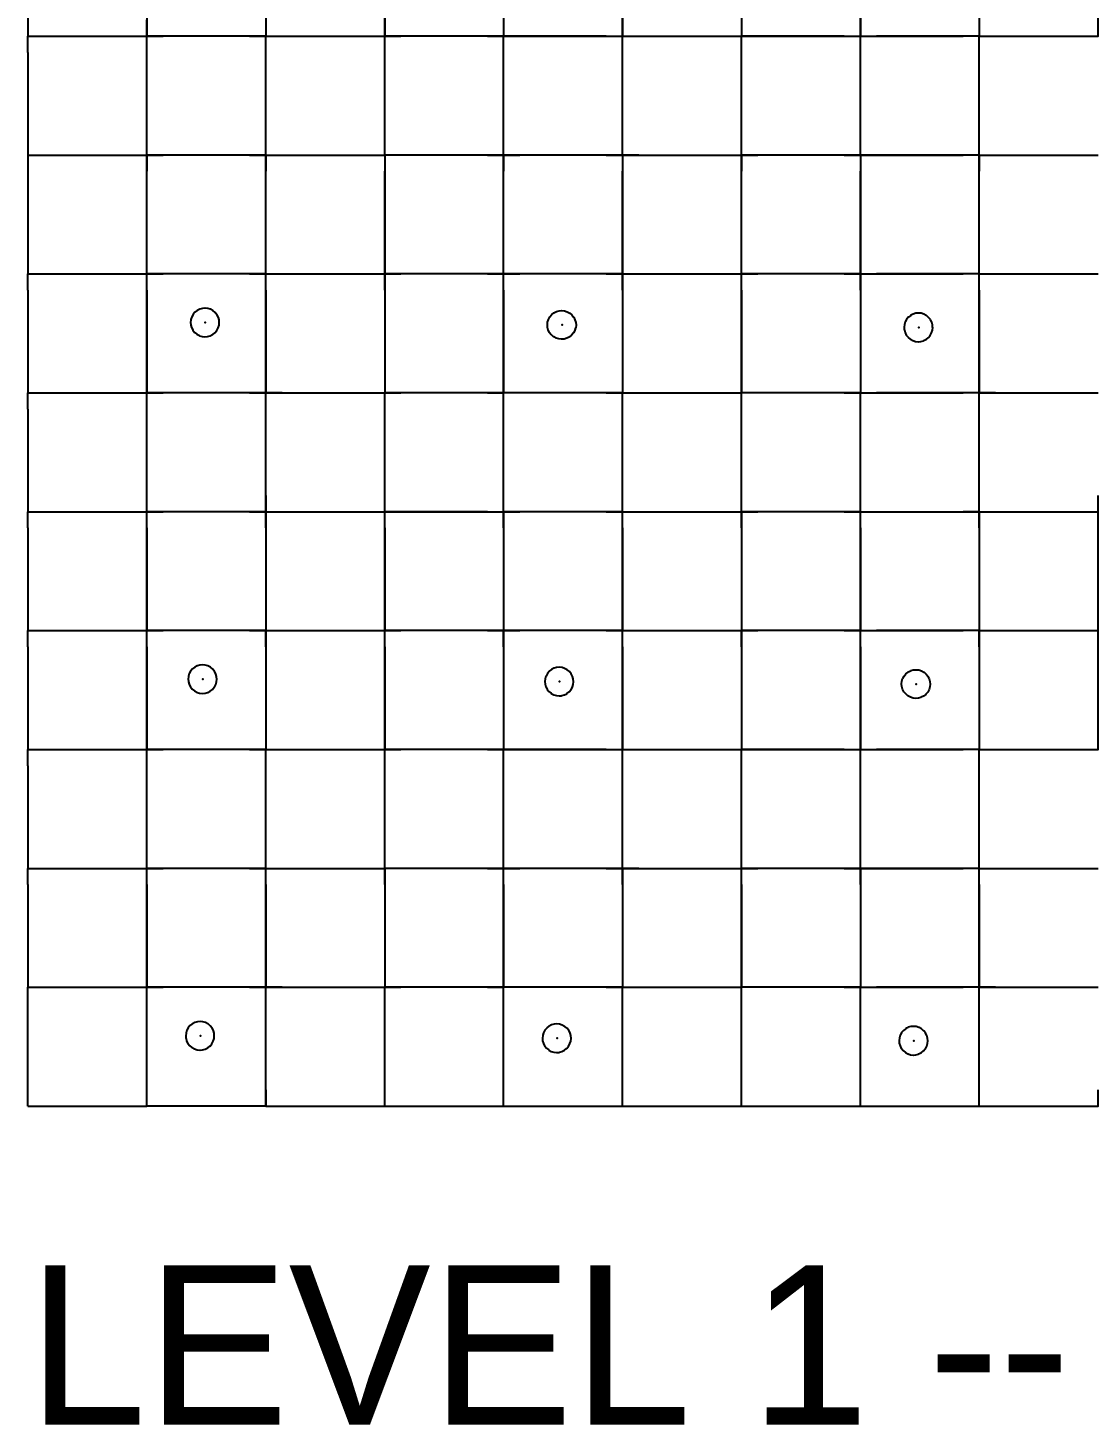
# Model space of a CAD drawing. Header units: metres. Extents: x 0 to 438, y -24 to 612.
# Drawn here: x 0 to 80.4, y -24.3 to 81.6 of the extents above; entities that cross this region are included whole.
import ezdxf

# ---------------------------------------------------------------- set-up
doc = ezdxf.new("R2010")
doc.units = ezdxf.units.M
doc.layers.add('LAYER_01_CUT', color=7, linetype='Continuous')
doc.layers.add('LAYER_04_GRID', color=7, linetype='Continuous')

msp = doc.modelspace()

# ---------------------------------------------------------------- linework, layer by layer
at = {"layer": 'LAYER_01_CUT'}
for points in [[(18, 91.23), (18, 90), (18, 82.23), (18, 81), (19.23, 81), (27, 81), (27, 82.23), (27, 90), (27, 91.23)], [(36, 82.23), (36, 81), (37.23, 81), (45, 81), (45, 82.23), (45, 90), (45, 91.23)], [(54, 82.23), (54, 81), (55.23, 81), (63, 81), (63, 82.23), (63, 90), (63, 91.23)], [(72, 82.23), (72, 81), (73.23, 81), (81, 81), (81, 82.23), (81, 90), (81, 91.23)], [(0, 88.77), (0, 81), (1.23, 81)], [(9, 88.77), (9, 81)], [(18, 88.77), (18, 81)], [(27, 88.77), (27, 81)], [(36, 88.77), (36, 81)], [(45, 88.77), (45, 81)], [(54, 88.77), (54, 81)], [(63, 88.77), (63, 81)], [(72, 88.77), (72, 81)], [(0, 0), (0, 7.77), (0, 9), (1.23, 9), (9, 9), (9, 10.23), (9, 18), (9, 19.23), (9, 27), (9, 28.23), (9, 36), (9, 37.23), (9, 45), (9, 46.23), (9, 54), (9, 55.23), (9, 63), (9, 64.23), (9, 72), (9, 73.23), (9, 81), (9, 82.23)], [(0, 79.77), (0, 81)], [(0, 81), (7.77, 81)], [(1.23, 81), (9, 81)], [(7.77, 81), (9, 81)], [(16.77, 81), (9, 81)], [(9, 79.77), (9, 81)], [(9, 81), (10.23, 81)], [(18, 81), (10.23, 81)], [(16.77, 81), (18, 81)], [(18, 73.23), (18, 81)], [(18, 79.77), (18, 81)], [(18, 81), (25.77, 81)], [(25.77, 81), (27, 81)], [(34.77, 81), (27, 81)], [(27, 73.23), (27, 81)], [(27, 79.77), (27, 81)], [(27, 81), (28.23, 81)], [(36, 81), (28.23, 81)], [(34.77, 81), (36, 81)], [(43.77, 81), (36, 81)], [(36, 73.23), (36, 81)], [(36, 79.77), (36, 81)], [(43.77, 81), (45, 81)], [(45, 73.23), (45, 81)], [(45, 79.77), (45, 81)], [(45, 81), (46.23, 81)], [(45, 81), (52.77, 81)], [(46.23, 81), (54, 81)], [(52.77, 81), (54, 81)], [(61.77, 81), (54, 81)], [(54, 73.23), (54, 81)], [(54, 79.77), (54, 81)], [(61.77, 81), (63, 81)], [(63, 73.23), (63, 81)], [(63, 79.77), (63, 81)], [(63, 81), (64.23, 81)], [(63, 81), (70.77, 81)], [(72, 81), (64.23, 81)], [(72, 81), (70.77, 81)], [(72, 73.23), (72, 81)], [(72, 79.77), (72, 81)], [(72, 81), (79.77, 81)], [(79.77, 81), (81, 81)], [(0, 79.77), (0, 72), (0, 70.77), (0, 63), (1.23, 63)], [(9, 72), (9, 79.77)], [(18, 72), (18, 79.77)], [(27, 72), (27, 79.77)], [(36, 72), (36, 79.77)], [(45, 72), (45, 79.77)], [(54, 72), (54, 79.77)], [(63, 72), (63, 79.77)], [(72, 72), (72, 79.77)], [(19.23, 54), (18, 54), (18, 55.23), (18, 63), (18, 64.23), (18, 72), (18, 73.23)], [(28.23, 72), (27, 72), (27, 73.23)], [(37.23, 54), (36, 54), (36, 55.23), (36, 63), (36, 64.23), (36, 72), (36, 73.23)], [(46.23, 72), (45, 72), (45, 73.23)], [(55.23, 54), (54, 54), (54, 55.23), (54, 63), (54, 64.23), (54, 72), (54, 73.23)], [(64.23, 72), (63, 72), (63, 73.23)], [(73.23, 54), (72, 54), (72, 55.23), (72, 63), (72, 64.23), (72, 72), (72, 73.23)], [(0, 72), (1.23, 72)], [(0, 72), (7.77, 72)], [(1.23, 72), (9, 72)], [(7.77, 72), (9, 72)], [(16.77, 72), (9, 72)], [(9, 72), (9, 70.77)], [(9, 72), (10.23, 72)], [(18, 72), (10.23, 72)], [(16.77, 72), (18, 72)], [(18, 72), (18, 70.77)], [(18, 72), (19.23, 72)], [(18, 72), (25.77, 72)], [(19.23, 72), (27, 72)], [(25.77, 72), (27, 72)], [(34.77, 72), (27, 72)], [(27, 72), (27, 64.23)], [(27, 72), (27, 70.77)], [(36, 72), (28.23, 72)], [(34.77, 72), (36, 72)], [(43.77, 72), (36, 72)], [(36, 72), (36, 70.77)], [(36, 72), (37.23, 72)], [(45, 72), (37.23, 72)], [(43.77, 72), (45, 72)], [(45, 72), (45, 64.23)], [(45, 72), (45, 70.77)], [(45, 72), (52.77, 72)], [(46.23, 72), (54, 72)], [(52.77, 72), (54, 72)], [(61.77, 72), (54, 72)], [(54, 72), (54, 70.77)], [(54, 72), (55.23, 72)], [(63, 72), (55.23, 72)], [(61.77, 72), (63, 72)], [(63, 72), (63, 64.23)], [(63, 72), (63, 70.77)], [(63, 72), (70.77, 72)], [(72, 72), (64.23, 72)], [(72, 72), (70.77, 72)], [(72, 72), (72, 70.77)], [(72, 72), (73.23, 72)], [(72, 72), (79.77, 72)], [(73.23, 72), (81, 72)], [(79.77, 72), (81, 72)], [(9, 63), (9, 70.77)], [(18, 63), (18, 70.77)], [(27, 63), (27, 70.77)], [(36, 63), (36, 70.77)], [(45, 63), (45, 70.77)], [(54, 63), (54, 70.77)], [(63, 63), (63, 70.77)], [(72, 63), (72, 70.77)], [(27, 64.23), (27, 63), (27, 55.23), (27, 54), (28.23, 54)], [(45, 64.23), (45, 63), (45, 55.23), (45, 54), (46.23, 54)], [(63, 64.23), (63, 63), (63, 55.23), (63, 54), (64.23, 54)], [(0, 61.77), (0, 63)], [(0, 63), (7.77, 63)], [(1.23, 63), (9, 63)], [(7.77, 63), (9, 63)], [(16.77, 63), (9, 63)], [(9, 61.77), (9, 63)], [(9, 63), (10.23, 63)], [(18, 63), (10.23, 63)], [(16.77, 63), (18, 63)], [(18, 61.77), (18, 63)], [(18, 63), (19.23, 63)], [(18, 63), (25.77, 63)], [(19.23, 63), (27, 63)], [(25.77, 63), (27, 63)], [(34.77, 63), (27, 63)], [(27, 61.77), (27, 63)], [(27, 63), (28.23, 63)], [(36, 63), (28.23, 63)], [(34.77, 63), (36, 63)], [(43.77, 63), (36, 63)], [(36, 61.77), (36, 63)], [(36, 63), (37.23, 63)], [(45, 63), (37.23, 63)], [(43.77, 63), (45, 63)], [(45, 61.77), (45, 63)], [(45, 63), (46.23, 63)], [(45, 63), (52.77, 63)], [(46.23, 63), (54, 63)], [(52.77, 63), (54, 63)], [(61.77, 63), (54, 63)], [(54, 61.77), (54, 63)], [(54, 63), (55.23, 63)], [(63, 63), (55.23, 63)], [(61.77, 63), (63, 63)], [(63, 61.77), (63, 63)], [(63, 63), (64.23, 63)], [(63, 63), (70.77, 63)], [(72, 63), (64.23, 63)], [(72, 63), (70.77, 63)], [(72, 61.77), (72, 63)], [(72, 63), (73.23, 63)], [(72, 63), (79.77, 63)], [(73.23, 63), (81, 63)], [(79.77, 63), (81, 63)], [(0, 61.77), (0, 54), (1.23, 54)], [(9, 61.77), (9, 54)], [(18, 61.77), (18, 54)], [(27, 61.77), (27, 54)], [(36, 61.77), (36, 54)], [(45, 61.77), (45, 54)], [(54, 61.77), (54, 54)], [(63, 61.77), (63, 54)], [(72, 61.77), (72, 54)], [(12.62, 58.57), (12.78, 58.43), (12.79, 58.43), (12.97, 58.33), (12.98, 58.32), (13.18, 58.26), (13.19, 58.26), (13.39, 58.24), (13.39, 58.24), (13.58, 58.26), (13.59, 58.26), (13.78, 58.31), (13.79, 58.32), (13.97, 58.41), (13.98, 58.42), (14.15, 58.55), (14.15, 58.55), (14.29, 58.72), (14.29, 58.72), (14.39, 58.91), (14.4, 58.92), (14.46, 59.11), (14.46, 59.12), (14.48, 59.32), (14.48, 59.33), (14.46, 59.51), (14.46, 59.52), (14.41, 59.71), (14.4, 59.72), (14.31, 59.91), (14.3, 59.91), (14.17, 60.08), (14.17, 60.08), (14, 60.22), (14, 60.23), (13.81, 60.33), (13.8, 60.33), (13.61, 60.39), (13.6, 60.39), (13.4, 60.41), (13.39, 60.41), (13.21, 60.39), (13.2, 60.39), (13.01, 60.34), (13, 60.33), (12.81, 60.24), (12.81, 60.24), (12.64, 60.11), (12.63, 60.1), (12.5, 59.94), (12.49, 59.93), (12.39, 59.74), (12.39, 59.74), (12.33, 59.54), (12.33, 59.53), (12.31, 59.33), (12.31, 59.33), (12.33, 59.14), (12.33, 59.13), (12.38, 58.94), (12.39, 58.93), (12.48, 58.75), (12.48, 58.74), (12.61, 58.57), (12.62, 58.57)], [(39.61, 58.39), (39.48, 58.55), (39.48, 58.56), (39.38, 58.75), (39.38, 58.75), (39.33, 58.94), (39.33, 58.95), (39.31, 59.14), (39.31, 59.15), (39.33, 59.35), (39.33, 59.35), (39.39, 59.55), (39.39, 59.56), (39.49, 59.74), (39.5, 59.75), (39.63, 59.91), (39.64, 59.92), (39.81, 60.05), (39.81, 60.05), (40, 60.15), (40.01, 60.15), (40.2, 60.2), (40.21, 60.21), (40.39, 60.22), (40.4, 60.22), (40.6, 60.2), (40.61, 60.2), (40.8, 60.14), (40.81, 60.14), (41, 60.04), (41, 60.03), (41.17, 59.9), (41.17, 59.89), (41.3, 59.73), (41.31, 59.72), (41.4, 59.53), (41.4, 59.53), (41.46, 59.33), (41.46, 59.33), (41.48, 59.14), (41.48, 59.13), (41.46, 58.93), (41.45, 58.93), (41.39, 58.73), (41.39, 58.72), (41.29, 58.54), (41.29, 58.53), (41.15, 58.37), (41.15, 58.36), (40.98, 58.23), (40.97, 58.22), (40.79, 58.13), (40.78, 58.13), (40.59, 58.07), (40.58, 58.07), (40.39, 58.06), (40.39, 58.06), (40.19, 58.08), (40.18, 58.08), (39.98, 58.14), (39.97, 58.14), (39.79, 58.24), (39.78, 58.24), (39.62, 58.38), (39.61, 58.39)], [(67.78, 57.94), (67.79, 57.95), (67.97, 58.04), (67.98, 58.04), (68.14, 58.17), (68.15, 58.18), (68.29, 58.34), (68.29, 58.35), (68.39, 58.53), (68.39, 58.54), (68.45, 58.74), (68.45, 58.75), (68.48, 58.95), (68.47, 58.95), (68.46, 59.14), (68.46, 59.15), (68.4, 59.34), (68.4, 59.35), (68.31, 59.53), (68.3, 59.54), (68.17, 59.71), (68.16, 59.71), (68, 59.85), (67.99, 59.85), (67.81, 59.95), (67.8, 59.95), (67.61, 60.02), (67.6, 60.02), (67.4, 60.04), (67.39, 60.04), (67.2, 60.02), (67.2, 60.02), (67.01, 59.96), (67, 59.96), (66.81, 59.87), (66.81, 59.86), (66.64, 59.73), (66.63, 59.73), (66.5, 59.56), (66.49, 59.56), (66.39, 59.37), (66.39, 59.36), (66.33, 59.17), (66.33, 59.16), (66.31, 58.96), (66.31, 58.95), (66.32, 58.77), (66.33, 58.76), (66.38, 58.57), (66.38, 58.56), (66.48, 58.37), (66.48, 58.37), (66.61, 58.2), (66.62, 58.19), (66.78, 58.06), (66.79, 58.05), (66.97, 57.95), (66.98, 57.95), (67.18, 57.89), (67.19, 57.89), (67.38, 57.87), (67.39, 57.87), (67.58, 57.89), (67.59, 57.89), (67.78, 57.94)], [(0, 52.77), (0, 54)], [(0, 54), (7.77, 54)], [(1.23, 54), (9, 54)], [(7.77, 54), (9, 54)], [(16.77, 54), (9, 54)], [(9, 52.77), (9, 54)], [(9, 54), (10.23, 54)], [(18, 54), (10.23, 54)], [(16.77, 54), (18, 54)], [(18, 46.23), (18, 54)], [(18, 52.77), (18, 54)], [(18, 54), (25.77, 54)], [(19.23, 54), (27, 54)], [(25.77, 54), (27, 54)], [(34.77, 54), (27, 54)], [(27, 46.23), (27, 54)], [(27, 52.77), (27, 54)], [(36, 54), (28.23, 54)], [(34.77, 54), (36, 54)], [(43.77, 54), (36, 54)], [(36, 46.23), (36, 54)], [(36, 52.77), (36, 54)], [(45, 54), (37.23, 54)], [(43.77, 54), (45, 54)], [(45, 46.23), (45, 54)], [(45, 52.77), (45, 54)], [(45, 54), (52.77, 54)], [(46.23, 54), (54, 54)], [(52.77, 54), (54, 54)], [(61.77, 54), (54, 54)], [(54, 46.23), (54, 54)], [(54, 52.77), (54, 54)], [(63, 54), (55.23, 54)], [(61.77, 54), (63, 54)], [(63, 46.23), (63, 54)], [(63, 52.77), (63, 54)], [(63, 54), (70.77, 54)], [(72, 54), (64.23, 54)], [(72, 54), (70.77, 54)], [(72, 46.23), (72, 54)], [(72, 52.77), (72, 54)], [(72, 54), (79.77, 54)], [(73.23, 54), (81, 54)], [(79.77, 54), (81, 54)], [(0, 52.77), (0, 45), (1.23, 45)], [(9, 45), (9, 52.77)], [(18, 45), (18, 52.77)], [(27, 45), (27, 52.77)], [(36, 45), (36, 52.77)], [(45, 45), (45, 52.77)], [(54, 45), (54, 52.77)], [(63, 45), (63, 52.77)], [(72, 45), (72, 52.77)], [(18, 46.23), (18, 45), (18, 37.23), (18, 36), (18, 28.23), (18, 27), (19.23, 27), (27, 27), (27, 28.23), (27, 36), (27, 37.23), (27, 45), (27, 46.23)], [(28.23, 45), (36, 45), (36, 46.23)], [(36, 37.23), (36, 36), (36, 28.23), (36, 27), (37.23, 27), (45, 27), (45, 28.23), (45, 36), (45, 37.23), (45, 45), (45, 46.23)], [(46.23, 45), (54, 45), (54, 46.23)], [(54, 37.23), (54, 36), (54, 28.23), (54, 27), (55.23, 27), (63, 27), (63, 28.23), (63, 36), (63, 37.23), (63, 45), (63, 46.23)], [(64.23, 45), (72, 45), (72, 46.23)], [(72, 37.23), (72, 36), (72, 28.23), (72, 27), (73.23, 27), (81, 27), (81, 28.23), (81, 36), (81, 37.23), (81, 45), (81, 46.23)], [(0, 43.77), (0, 45)], [(0, 45), (7.77, 45)], [(1.23, 45), (9, 45)], [(7.77, 45), (9, 45)], [(16.77, 45), (9, 45)], [(9, 43.77), (9, 45)], [(9, 45), (10.23, 45)], [(18, 45), (10.23, 45)], [(16.77, 45), (18, 45)], [(18, 43.77), (18, 45)], [(18, 45), (19.23, 45)], [(18, 45), (25.77, 45)], [(19.23, 45), (27, 45)], [(25.77, 45), (27, 45)], [(34.77, 45), (27, 45)], [(27, 43.77), (27, 45)], [(27, 45), (28.23, 45)], [(34.77, 45), (36, 45)], [(43.77, 45), (36, 45)], [(36, 43.77), (36, 45)], [(36, 45), (36, 37.23)], [(36, 45), (37.23, 45)], [(45, 45), (37.23, 45)], [(43.77, 45), (45, 45)], [(45, 43.77), (45, 45)], [(45, 45), (46.23, 45)], [(45, 45), (52.77, 45)], [(52.77, 45), (54, 45)], [(61.77, 45), (54, 45)], [(54, 43.77), (54, 45)], [(54, 45), (54, 37.23)], [(54, 45), (55.23, 45)], [(63, 45), (55.23, 45)], [(61.77, 45), (63, 45)], [(63, 43.77), (63, 45)], [(63, 45), (64.23, 45)], [(63, 45), (70.77, 45)], [(72, 45), (70.77, 45)], [(72, 43.77), (72, 45)], [(72, 45), (72, 37.23)], [(72, 45), (73.23, 45)], [(72, 45), (79.77, 45)], [(73.23, 45), (81, 45)], [(79.77, 45), (81, 45)], [(0, 43.77), (0, 36), (1.23, 36)], [(9, 43.77), (9, 36)], [(18, 43.77), (18, 36)], [(27, 43.77), (27, 36)], [(36, 43.77), (36, 36)], [(45, 43.77), (45, 36)], [(54, 43.77), (54, 36)], [(63, 43.77), (63, 36)], [(72, 43.77), (72, 36)], [(0, 34.77), (0, 36)], [(0, 36), (7.77, 36)], [(1.23, 36), (9, 36)], [(7.77, 36), (9, 36)], [(16.77, 36), (9, 36)], [(9, 34.77), (9, 36)], [(9, 36), (10.23, 36)], [(18, 36), (10.23, 36)], [(16.77, 36), (18, 36)], [(18, 34.77), (18, 36)], [(18, 36), (19.23, 36)], [(18, 36), (25.77, 36)], [(19.23, 36), (27, 36)], [(25.77, 36), (27, 36)], [(34.77, 36), (27, 36)], [(27, 34.77), (27, 36)], [(27, 36), (28.23, 36)], [(36, 36), (28.23, 36)], [(34.77, 36), (36, 36)], [(43.77, 36), (36, 36)], [(36, 34.77), (36, 36)], [(36, 36), (37.23, 36)], [(45, 36), (37.23, 36)], [(43.77, 36), (45, 36)], [(45, 34.77), (45, 36)], [(45, 36), (46.23, 36)], [(45, 36), (52.77, 36)], [(46.23, 36), (54, 36)], [(52.77, 36), (54, 36)], [(61.77, 36), (54, 36)], [(54, 34.77), (54, 36)], [(54, 36), (55.23, 36)], [(63, 36), (55.23, 36)], [(61.77, 36), (63, 36)], [(63, 34.77), (63, 36)], [(63, 36), (64.23, 36)], [(63, 36), (70.77, 36)], [(72, 36), (64.23, 36)], [(72, 36), (70.77, 36)], [(72, 34.77), (72, 36)], [(72, 36), (73.23, 36)], [(72, 36), (79.77, 36)], [(73.23, 36), (81, 36)], [(79.77, 36), (81, 36)], [(0, 34.77), (0, 27), (1.23, 27)], [(9, 34.77), (9, 27)], [(18, 34.77), (18, 27)], [(27, 34.77), (27, 27)], [(36, 34.77), (36, 27)], [(45, 34.77), (45, 27)], [(54, 34.77), (54, 27)], [(63, 34.77), (63, 27)], [(72, 34.77), (72, 27)], [(13.96, 31.55), (14.1, 31.72), (14.11, 31.72), (14.21, 31.91), (14.21, 31.92), (14.27, 32.11), (14.27, 32.12), (14.29, 32.32), (14.29, 32.33), (14.27, 32.51), (14.27, 32.52), (14.22, 32.71), (14.21, 32.72), (14.12, 32.91), (14.12, 32.91), (13.99, 33.08), (13.98, 33.08), (13.82, 33.22), (13.81, 33.23), (13.62, 33.33), (13.62, 33.33), (13.42, 33.39), (13.41, 33.39), (13.21, 33.41), (13.21, 33.41), (13.02, 33.39), (13.01, 33.39), (12.82, 33.34), (12.81, 33.33), (12.63, 33.24), (12.62, 33.24), (12.45, 33.11), (12.45, 33.1), (12.31, 32.94), (12.31, 32.93), (12.21, 32.75), (12.2, 32.74), (12.14, 32.54), (12.14, 32.53), (12.12, 32.33), (12.12, 32.33), (12.14, 32.14), (12.14, 32.13), (12.19, 31.94), (12.2, 31.93), (12.29, 31.75), (12.3, 31.74), (12.43, 31.57), (12.43, 31.57), (12.6, 31.43), (12.6, 31.43), (12.79, 31.33), (12.8, 31.32), (12.99, 31.26), (13, 31.26), (13.2, 31.24), (13.21, 31.24), (13.39, 31.26), (13.4, 31.26), (13.59, 31.31), (13.6, 31.32), (13.79, 31.41), (13.79, 31.42), (13.96, 31.55), (13.96, 31.55)], [(39.21, 32.56), (39.2, 32.55), (39.14, 32.35), (39.14, 32.35), (39.12, 32.15), (39.12, 32.14), (39.14, 31.95), (39.14, 31.94), (39.19, 31.75), (39.2, 31.75), (39.29, 31.56), (39.3, 31.55), (39.43, 31.39), (39.43, 31.38), (39.6, 31.25), (39.6, 31.24), (39.79, 31.14), (39.8, 31.14), (39.99, 31.08), (40, 31.08), (40.2, 31.06), (40.21, 31.06), (40.39, 31.07), (40.4, 31.08), (40.59, 31.13), (40.6, 31.13), (40.79, 31.22), (40.79, 31.23), (40.96, 31.36), (40.96, 31.37), (41.1, 31.53), (41.1, 31.54), (41.21, 31.72), (41.21, 31.73), (41.27, 31.93), (41.27, 31.93), (41.29, 32.13), (41.29, 32.14), (41.27, 32.33), (41.27, 32.34), (41.22, 32.53), (41.21, 32.53), (41.12, 32.72), (41.12, 32.73), (40.99, 32.89), (40.98, 32.9), (40.82, 33.04), (40.81, 33.04), (40.62, 33.14), (40.62, 33.14), (40.42, 33.2), (40.41, 33.2), (40.21, 33.22), (40.21, 33.22), (40.02, 33.21), (40.01, 33.21), (39.82, 33.15), (39.81, 33.15), (39.63, 33.06), (39.62, 33.05), (39.45, 32.92), (39.45, 32.91), (39.31, 32.75), (39.31, 32.74), (39.21, 32.56)], [(66.14, 31.76), (66.14, 31.77), (66.12, 31.95), (66.12, 31.96), (66.14, 32.16), (66.14, 32.17), (66.2, 32.36), (66.21, 32.37), (66.31, 32.56), (66.31, 32.56), (66.45, 32.73), (66.45, 32.73), (66.62, 32.86), (66.63, 32.87), (66.81, 32.96), (66.82, 32.97), (67.01, 33.02), (67.02, 33.02), (67.2, 33.04), (67.21, 33.04), (67.41, 33.02), (67.42, 33.02), (67.62, 32.96), (67.62, 32.95), (67.81, 32.85), (67.82, 32.85), (67.98, 32.71), (67.98, 32.71), (68.11, 32.54), (68.12, 32.53), (68.21, 32.35), (68.22, 32.34), (68.27, 32.15), (68.27, 32.14), (68.29, 31.95), (68.29, 31.95), (68.27, 31.75), (68.27, 31.74), (68.21, 31.54), (68.2, 31.54), (68.1, 31.35), (68.1, 31.34), (67.96, 31.18), (67.96, 31.17), (67.79, 31.04), (67.78, 31.04), (67.6, 30.95), (67.59, 30.94), (67.4, 30.89), (67.39, 30.89), (67.21, 30.87), (67.2, 30.87), (67, 30.89), (66.99, 30.89), (66.79, 30.95), (66.79, 30.95), (66.6, 31.05), (66.59, 31.06), (66.43, 31.2), (66.43, 31.2), (66.3, 31.37), (66.29, 31.37), (66.2, 31.56), (66.19, 31.57), (66.14, 31.76)], [(0, 25.77), (0, 27)], [(0, 27), (7.77, 27)], [(1.23, 27), (9, 27)], [(7.77, 27), (9, 27)], [(16.77, 27), (9, 27)], [(9, 25.77), (9, 27)], [(9, 27), (10.23, 27)], [(18, 27), (10.23, 27)], [(16.77, 27), (18, 27)], [(18, 19.23), (18, 27)], [(18, 25.77), (18, 27)], [(18, 27), (25.77, 27)], [(25.77, 27), (27, 27)], [(34.77, 27), (27, 27)], [(27, 19.23), (27, 27)], [(27, 25.77), (27, 27)], [(27, 27), (28.23, 27)], [(36, 27), (28.23, 27)], [(34.77, 27), (36, 27)], [(43.77, 27), (36, 27)], [(36, 19.23), (36, 27)], [(36, 25.77), (36, 27)], [(43.77, 27), (45, 27)], [(45, 19.23), (45, 27)], [(45, 25.77), (45, 27)], [(45, 27), (46.23, 27)], [(45, 27), (52.77, 27)], [(46.23, 27), (54, 27)], [(52.77, 27), (54, 27)], [(61.77, 27), (54, 27)], [(54, 19.23), (54, 27)], [(54, 25.77), (54, 27)], [(61.77, 27), (63, 27)], [(63, 19.23), (63, 27)], [(63, 25.77), (63, 27)], [(63, 27), (64.23, 27)], [(63, 27), (70.77, 27)], [(72, 27), (64.23, 27)], [(72, 27), (70.77, 27)], [(72, 19.23), (72, 27)], [(72, 25.77), (72, 27)], [(72, 27), (79.77, 27)], [(79.77, 27), (81, 27)], [(0, 25.77), (0, 18), (1.23, 18)], [(9, 18), (9, 25.77)], [(18, 18), (18, 25.77)], [(27, 18), (27, 25.77)], [(36, 18), (36, 25.77)], [(45, 18), (45, 25.77)], [(54, 18), (54, 25.77)], [(63, 18), (63, 25.77)], [(72, 18), (72, 25.77)], [(19.23, 9), (18, 9), (18, 10.23), (18, 18), (18, 19.23)], [(28.23, 18), (27, 18), (27, 19.23)], [(37.23, 9), (36, 9), (36, 10.23), (36, 18), (36, 19.23)], [(46.23, 18), (45, 18), (45, 19.23)], [(55.23, 9), (54, 9), (54, 10.23), (54, 18), (54, 19.23)], [(64.23, 18), (63, 18), (63, 19.23)], [(73.23, 9), (72, 9), (72, 10.23), (72, 18), (72, 19.23)], [(0, 16.77), (0, 18)], [(0, 18), (7.77, 18)], [(1.23, 18), (9, 18)], [(7.77, 18), (9, 18)], [(16.77, 18), (9, 18)], [(9, 16.77), (9, 18)], [(9, 18), (10.23, 18)], [(18, 18), (10.23, 18)], [(16.77, 18), (18, 18)], [(18, 16.77), (18, 18)], [(18, 18), (19.23, 18)], [(18, 18), (25.77, 18)], [(19.23, 18), (27, 18)], [(25.77, 18), (27, 18)], [(34.77, 18), (27, 18)], [(27, 16.77), (27, 18)], [(27, 18), (27, 10.23)], [(36, 18), (28.23, 18)], [(34.77, 18), (36, 18)], [(43.77, 18), (36, 18)], [(36, 16.77), (36, 18)], [(36, 18), (37.23, 18)], [(45, 18), (37.23, 18)], [(43.77, 18), (45, 18)], [(45, 16.77), (45, 18)], [(45, 18), (45, 10.23)], [(45, 18), (52.77, 18)], [(46.23, 18), (54, 18)], [(52.77, 18), (54, 18)], [(61.77, 18), (54, 18)], [(54, 16.77), (54, 18)], [(54, 18), (55.23, 18)], [(63, 18), (55.23, 18)], [(61.77, 18), (63, 18)], [(63, 16.77), (63, 18)], [(63, 18), (63, 10.23)], [(63, 18), (70.77, 18)], [(72, 18), (64.23, 18)], [(72, 18), (70.77, 18)], [(72, 16.77), (72, 18)], [(72, 18), (73.23, 18)], [(72, 18), (79.77, 18)], [(73.23, 18), (81, 18)], [(79.77, 18), (81, 18)], [(0, 16.77), (0, 9)], [(9, 16.77), (9, 9)], [(18, 16.77), (18, 9)], [(27, 16.77), (27, 9)], [(36, 16.77), (36, 9)], [(45, 16.77), (45, 9)], [(54, 16.77), (54, 9)], [(63, 16.77), (63, 9)], [(72, 16.77), (72, 9)], [(27, 10.23), (27, 9), (28.23, 9)], [(45, 10.23), (45, 9), (46.23, 9)], [(63, 10.23), (63, 9), (64.23, 9)], [(0, 9), (7.77, 9)], [(7.77, 9), (9, 9)], [(16.77, 9), (9, 9)], [(9, 1.23), (9, 9)], [(9, 7.77), (9, 9)], [(9, 9), (10.23, 9)], [(18, 9), (10.23, 9)], [(16.77, 9), (18, 9)], [(18, 1.23), (18, 9)], [(18, 7.77), (18, 9)], [(18, 9), (25.77, 9)], [(19.23, 9), (27, 9)], [(25.77, 9), (27, 9)], [(34.77, 9), (27, 9)], [(27, 1.23), (27, 9)], [(27, 7.77), (27, 9)], [(36, 9), (28.23, 9)], [(34.77, 9), (36, 9)], [(43.77, 9), (36, 9)], [(36, 1.23), (36, 9)], [(36, 7.77), (36, 9)], [(45, 9), (37.23, 9)], [(43.77, 9), (45, 9)], [(45, 1.23), (45, 9)], [(45, 7.77), (45, 9)], [(45, 9), (52.77, 9)], [(46.23, 9), (54, 9)], [(52.77, 9), (54, 9)], [(61.77, 9), (54, 9)], [(54, 1.23), (54, 9)], [(54, 7.77), (54, 9)], [(63, 9), (55.23, 9)], [(61.77, 9), (63, 9)], [(63, 1.23), (63, 9)], [(63, 7.77), (63, 9)], [(63, 9), (70.77, 9)], [(72, 9), (64.23, 9)], [(72, 9), (70.77, 9)], [(72, 1.23), (72, 9)], [(72, 7.77), (72, 9)], [(72, 9), (79.77, 9)], [(73.23, 9), (81, 9)], [(79.77, 9), (81, 9)], [(9, 0), (9, 7.77)], [(18, 1.23), (18, 0), (18, 7.77)], [(27, 0), (27, 7.77)], [(36, 0), (36, 7.77)], [(45, 0), (45, 7.77)], [(54, 0), (54, 7.77)], [(63, 0), (63, 7.77)], [(72, 0), (72, 7.77)], [(13.41, 4.32), (13.6, 4.41), (13.61, 4.42), (13.77, 4.55), (13.78, 4.55), (13.91, 4.72), (13.92, 4.72), (14.02, 4.91), (14.02, 4.92), (14.08, 5.11), (14.08, 5.12), (14.1, 5.32), (14.1, 5.33), (14.09, 5.51), (14.08, 5.52), (14.03, 5.71), (14.03, 5.72), (13.94, 5.91), (13.93, 5.91), (13.8, 6.08), (13.79, 6.09), (13.63, 6.22), (13.62, 6.23), (13.44, 6.33), (13.43, 6.33), (13.23, 6.39), (13.23, 6.39), (13.03, 6.41), (13.02, 6.41), (12.83, 6.39), (12.82, 6.39), (12.63, 6.34), (12.63, 6.34), (12.44, 6.24), (12.43, 6.24), (12.27, 6.11), (12.26, 6.1), (12.13, 5.94), (12.12, 5.93), (12.02, 5.75), (12.02, 5.74), (11.96, 5.54), (11.96, 5.53), (11.94, 5.33), (11.94, 5.33), (11.95, 5.14), (11.96, 5.13), (12.01, 4.94), (12.01, 4.93), (12.1, 4.75), (12.11, 4.74), (12.24, 4.57), (12.25, 4.57), (12.41, 4.43), (12.42, 4.43), (12.6, 4.33), (12.61, 4.33), (12.81, 4.27), (12.81, 4.26), (13.01, 4.24), (13.02, 4.24), (13.21, 4.26), (13.22, 4.26), (13.41, 4.32), (13.41, 4.32)], [(40.22, 4.08), (40.41, 4.13), (40.41, 4.13), (40.6, 4.23), (40.61, 4.23), (40.77, 4.36), (40.78, 4.37), (40.91, 4.53), (40.92, 4.54), (41.02, 4.72), (41.02, 4.73), (41.08, 4.93), (41.08, 4.93), (41.1, 5.13), (41.1, 5.14), (41.09, 5.33), (41.08, 5.34), (41.03, 5.53), (41.03, 5.54), (40.94, 5.72), (40.93, 5.73), (40.8, 5.89), (40.79, 5.9), (40.63, 6.04), (40.62, 6.04), (40.44, 6.14), (40.43, 6.14), (40.23, 6.2), (40.23, 6.2), (40.03, 6.22), (40.02, 6.22), (39.83, 6.21), (39.82, 6.21), (39.63, 6.15), (39.63, 6.15), (39.44, 6.06), (39.43, 6.05), (39.27, 5.92), (39.26, 5.91), (39.13, 5.75), (39.12, 5.74), (39.02, 5.56), (39.02, 5.55), (38.96, 5.36), (38.96, 5.35), (38.94, 5.15), (38.94, 5.14), (38.95, 4.95), (38.95, 4.95), (39.01, 4.75), (39.01, 4.75), (39.1, 4.56), (39.11, 4.55), (39.24, 4.39), (39.25, 4.38), (39.41, 4.25), (39.42, 4.24), (39.6, 4.14), (39.61, 4.14), (39.81, 4.08), (39.81, 4.08), (40.01, 4.06), (40.02, 4.06), (40.21, 4.07), (40.22, 4.08)], [(68.08, 4.74), (68.08, 4.75), (68.1, 4.95), (68.1, 4.95), (68.09, 5.14), (68.08, 5.15), (68.03, 5.34), (68.03, 5.35), (67.93, 5.53), (67.93, 5.54), (67.8, 5.71), (67.79, 5.71), (67.63, 5.85), (67.62, 5.85), (67.44, 5.95), (67.43, 5.96), (67.23, 6.02), (67.22, 6.02), (67.03, 6.04), (67.02, 6.04), (66.83, 6.02), (66.82, 6.02), (66.63, 5.97), (66.62, 5.96), (66.44, 5.87), (66.43, 5.86), (66.27, 5.73), (66.26, 5.73), (66.12, 5.57), (66.12, 5.56), (66.02, 5.37), (66.02, 5.36), (65.96, 5.17), (65.96, 5.16), (65.94, 4.96), (65.94, 4.95), (65.95, 4.77), (65.95, 4.76), (66.01, 4.57), (66.01, 4.56), (66.1, 4.37), (66.11, 4.37), (66.24, 4.2), (66.25, 4.2), (66.41, 4.06), (66.42, 4.06), (66.6, 3.96), (66.61, 3.95), (66.8, 3.89), (66.81, 3.89), (67.01, 3.87), (67.02, 3.87), (67.21, 3.89), (67.21, 3.89), (67.41, 3.94), (67.41, 3.95), (67.6, 4.04), (67.61, 4.04), (67.77, 4.18), (67.78, 4.18), (67.91, 4.34), (67.92, 4.35), (68.02, 4.54), (68.02, 4.54), (68.08, 4.74)], [(10.23, 0), (9, 0), (9, 1.23)], [(19.23, 0), (27, 0), (27, 1.23)], [(28.23, 0), (36, 0), (36, 1.23)], [(37.23, 0), (45, 0), (45, 1.23)], [(46.23, 0), (54, 0), (54, 1.23)], [(55.23, 0), (63, 0), (63, 1.23)], [(64.23, 0), (72, 0), (72, 1.23)], [(73.23, 0), (81, 0), (81, 1.23)], [(0, 0), (1.23, 0)], [(1.23, 0), (9, 0)], [(18, 0), (10.23, 0)], [(18, 0), (19.23, 0)], [(27, 0), (28.23, 0)], [(36, 0), (37.23, 0)], [(45, 0), (46.23, 0)], [(54, 0), (55.23, 0)], [(63, 0), (64.23, 0)], [(72, 0), (73.23, 0)]]:
    msp.add_lwpolyline(points, dxfattribs=at)
at = {"layer": 'LAYER_04_GRID'}
for p in [(13.42, 59.33), (40.42, 59.14), (67.42, 58.95), (13.23, 32.33), (40.23, 32.14), (67.23, 31.95), (13.05, 5.33), (40.05, 5.14), (67.05, 4.95)]:
    msp.add_point(p, dxfattribs=at)

# ---------------------------------------------------------------- texts
msp.add_text('LEVEL 1 -- EL. -10\'-0"', height=12.06, dxfattribs=at).set_placement((0, -24.12))

doc.saveas('drawing.dxf')
